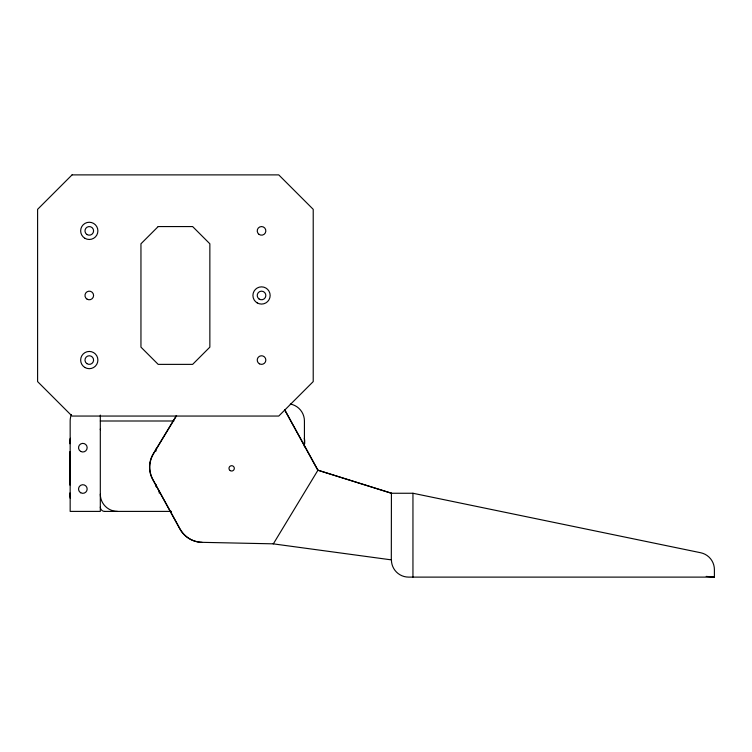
<?xml version="1.0" encoding="UTF-8"?>
<svg xmlns="http://www.w3.org/2000/svg" width="752" height="752" viewBox="0 0 752 752"><rect width="100%" height="100%" fill="white"/><g stroke="black" fill="none" stroke-linecap="round" stroke-linejoin="round"><path stroke-width="1.13" d="M284.792 409.812L317.964 470.169L273.352 543.837L201.95 542.333A25.841 25.831 0 0 1 179.85 528.947L152.741 479.616A25.841 25.831 0 0 1 153.276 453.785L176.363 415.668M202.166 542.342A25.841 25.831 0 0 1 180.066 528.957L152.957 479.626A25.841 25.831 0 0 1 153.493 453.794L176.579 415.668M100.307 420.998L173.872 420.998M284.576 409.802L317.748 470.16L391.416 493.256L412.951 493.256L700.667 552.739A17.23 17.23 0 0 1 714.4 569.612L714.4 577.113L408.646 577.113A17.23 17.23 0 0 1 391.416 559.883L273.136 543.837M104.613 511.398L171.465 511.398M317.748 470.16L391.613 493.256M391.313 559.883L391.416 493.256M706.222 576.408L714.4 577.113M412.951 493.256L412.951 577.113M304.692 443.746L304.692 441.227A10.763 10.763 0 0 0 304.278 438.266M304.428 446.829L304.428 420.998A17.23 17.23 0 0 0 290.338 404.059M159.227 490.953L159.227 493.105M155.974 448.982L155.974 451.134M155.974 484.495L155.974 486.647M100.307 415.104L100.307 511.398L70.162 511.398L70.162 420.998A17.23 17.23 0 0 1 71.374 414.662M69.898 443.746L69.898 441.227A10.763 10.763 0 0 1 70.321 438.266M69.898 451.623L69.898 485.087M69.898 492.964L69.898 495.483A10.763 10.763 0 0 0 70.321 498.444M104.613 511.435A4.352 4.352 0 0 1 100.336 507.008M100.336 429.702A4.352 4.352 0 0 1 100.392 428.903M117.528 511.398A17.23 17.23 0 0 1 100.307 494.177M72.051 174.887L37.6 209.338L37.6 381.593L72.051 416.053L278.757 416.053L313.217 381.593L313.217 209.338L278.757 174.887L72.051 174.887M158.183 226.568L140.953 243.789L140.953 347.142L158.183 364.372L192.634 364.372L209.855 347.142L209.855 243.789L192.634 226.568L158.183 226.568M86.8 363.583A4.305 4.305 0 0 0 93.568 360.452A4.305 4.305 0 0 0 87.467 356.157A4.305 4.305 0 0 0 86.8 363.583M259.055 298.986A4.305 4.305 0 0 0 265.823 295.856A4.305 4.305 0 0 0 259.722 291.56A4.305 4.305 0 0 0 259.055 298.986M87.129 234.605A4.305 4.305 0 0 0 93.586 230.873A4.305 4.305 0 0 0 87.129 227.142A4.305 4.305 0 0 0 87.129 234.605M257.231 302.924A8.61 8.61 0 0 0 270.147 295.47A8.61 8.61 0 0 0 257.231 288.007A8.61 8.61 0 0 0 257.231 302.924M84.967 238.328A8.61 8.61 0 0 0 97.892 230.873A8.61 8.61 0 0 0 84.967 223.41A8.61 8.61 0 0 0 84.967 238.328M84.967 367.521A8.61 8.61 0 0 0 97.892 360.067A8.61 8.61 0 0 0 84.967 352.603A8.61 8.61 0 0 0 84.967 367.521M259.055 234.389A4.305 4.305 0 0 0 265.823 231.259A4.305 4.305 0 0 0 259.722 226.963A4.305 4.305 0 0 0 259.055 234.389M87.129 299.202A4.305 4.305 0 0 0 93.586 295.47A4.305 4.305 0 0 0 87.129 291.738A4.305 4.305 0 0 0 87.129 299.202M259.384 363.799A4.305 4.305 0 0 0 265.841 360.067A4.305 4.305 0 0 0 259.384 356.335A4.305 4.305 0 0 0 259.384 363.799M230.206 470.602A2.67 2.67 0 0 0 234.323 468.487A2.67 2.67 0 0 0 230.432 465.977A2.67 2.67 0 0 0 230.206 470.602M80.699 492.757A4.305 4.305 0 0 0 87.157 489.026A4.305 4.305 0 0 0 80.699 485.294A4.305 4.305 0 0 0 80.699 492.757M80.699 451.416A4.305 4.305 0 0 0 87.157 447.684A4.305 4.305 0 0 0 80.699 443.953A4.305 4.305 0 0 0 80.699 451.416"/></g></svg>
